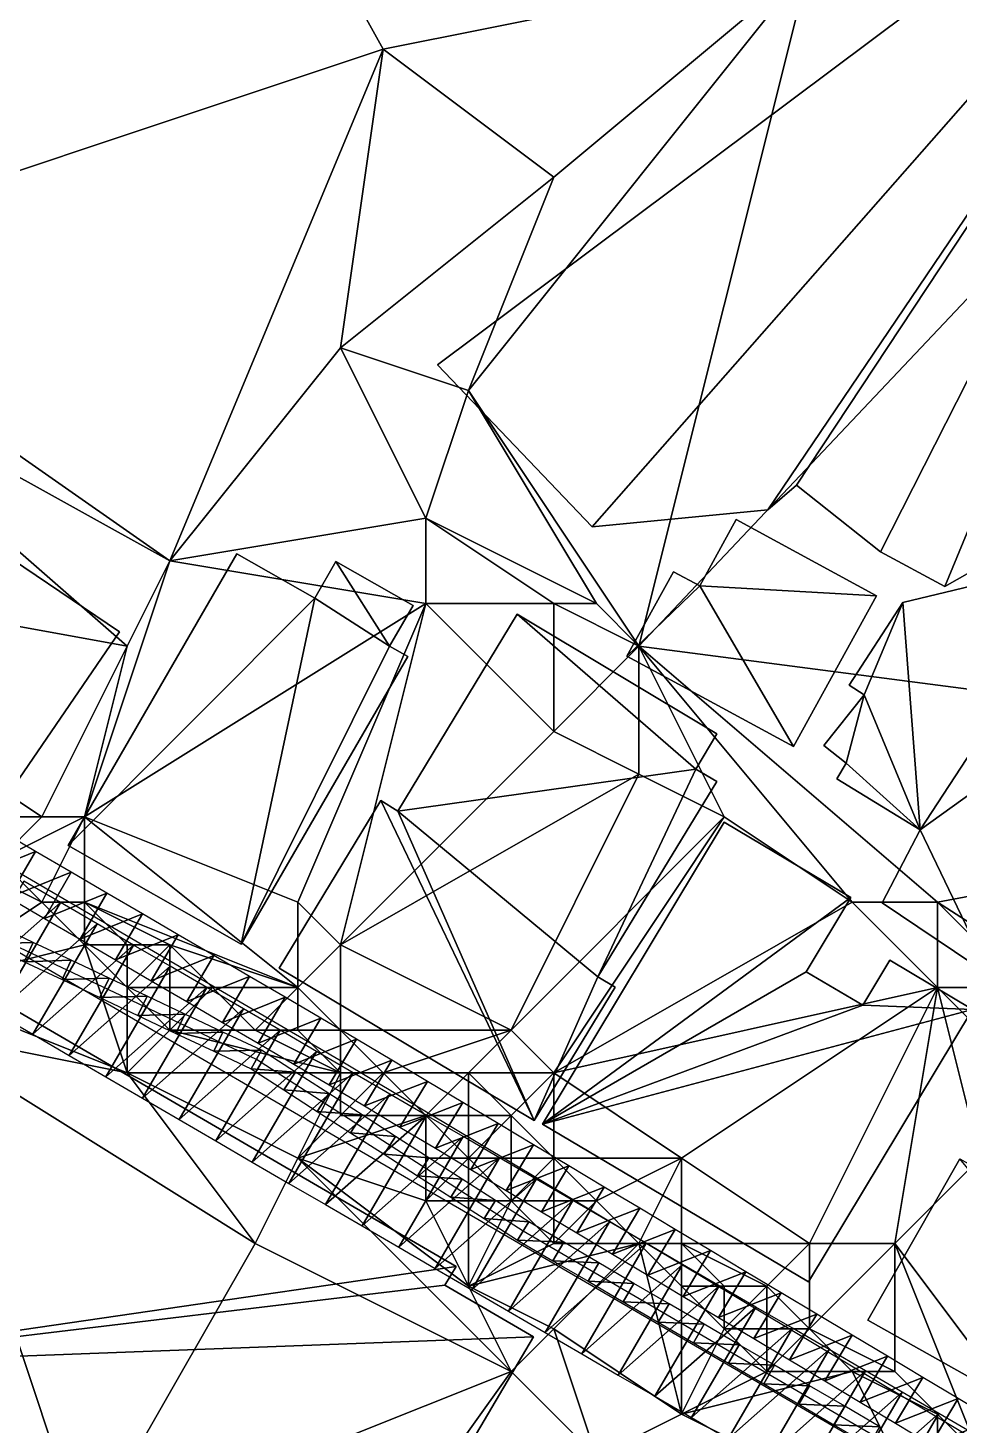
# Model space of a CAD drawing. Header units: metres. Extents: x -1103 to 901, y -902 to 905.
# Drawn here: x -886.7 to -843, y 45.5 to 111 of the extents above; entities that cross this region are included whole.
import ezdxf

# ---------------------------------------------------------------- set-up
doc = ezdxf.new("R2010")
doc.units = ezdxf.units.M
for name, color, linetype in [('OSM_BUILDING_FOOTPRINTS', 7, 'CONTINUOUS'), ('OSM_BUILDING_ROOFS', 1, 'CONTINUOUS'), ('OSM_BUILDING_WALLS', 8, 'CONTINUOUS'), ('OSM_PATH_AXES', 30, 'CONTINUOUS'), ('OSM_PATH_SURFACE', 30, 'CONTINUOUS'), ('OSM_ROAD_AXES', 2, 'CONTINUOUS'), ('OSM_ROAD_SURFACE', 9, 'CONTINUOUS'), ('OSM_TERRAIN', 3, 'CONTINUOUS')]:
    doc.layers.add(name, color=color, linetype=linetype)

msp = doc.modelspace()

# ---------------------------------------------------------------- linework, layer by layer
at = {"layer": 'OSM_BUILDING_FOOTPRINTS'}
for points in [[(-867.453, 95.2, 15.002), (-826.787, 125.635, 15.002), (-815.623, 113.559, 15.002), (-818.375, 111.314, 15.002), (-808.028, 96.517, 15.002), (-821.182, 85.712, 15.002), (-828.456, 91.241, 15.002), (-838.315, 87.835, 15.002), (-843.654, 84.805, 15.002), (-846.683, 86.43, 15.002), (-850.618, 89.56, 15.002), (-851.956, 88.399, 15.002), (-860.202, 87.602, 15.002), (-867.453, 95.2, 15.002)], [(-897.818, 96.04, 17.075), (-892.777, 92.645, 17.075), (-896.922, 86.584, 17.075), (-891.849, 83.167, 17.075), (-889.085, 87.215, 17.075), (-882.353, 82.67, 17.075), (-887.681, 74.873, 17.075), (-904.527, 86.241, 17.075), (-897.818, 96.04, 17.075)], [(-853.437, 87.945, 15.019), (-846.86, 84.373, 15.019), (-850.751, 77.296, 15.019), (-858.566, 81.531, 15.019), (-856.388, 85.49, 15.019), (-855.15, 84.827, 15.019), (-853.437, 87.945, 15.019)], [(-876.849, 86.341, 16.626), (-873.201, 84.262, 16.626), (-872.217, 85.977, 16.626), (-868.592, 83.909, 16.626), (-869.697, 82.006, 16.626), (-868.846, 81.52, 16.626), (-876.65, 68.028, 16.626), (-884.763, 72.661, 16.626), (-876.849, 86.341, 16.626)], [(-848.142, 80.171, 15), (-845.633, 84.053, 15), (-836.392, 86.265, 15), (-831.197, 83.179, 15), (-841.532, 66.569, 15), (-846.594, 69.975, 15), (-844.815, 73.392, 15), (-848.717, 75.792, 15), (-848.286, 76.521, 15), (-849.336, 77.34, 15), (-847.446, 79.729, 15), (-848.142, 80.171, 15)], [(-874.87, 66.911, 15.432), (-870.106, 74.763, 15.432), (-869.31, 74.276, 15.432), (-863.706, 83.511, 15.432), (-854.343, 77.893, 15.432), (-855.338, 76.245, 15.432), (-854.354, 75.659, 15.432), (-859.925, 66.502, 15.432), (-859.118, 66.015, 15.432), (-862.921, 59.756, 15.432), (-874.87, 66.911, 15.432)], [(-854, 73.746, 15.558), (-848.065, 70.218, 15.558), (-850.154, 66.734, 15.558), (-847.512, 65.164, 15.558), (-846.241, 67.276, 15.558), (-842.361, 64.976, 15.558), (-850.054, 52.192, 15.558), (-862.523, 59.59, 15.558), (-854, 73.746, 15.558)], [(-888.19, 65.484, 17.687), (-866.579, 52.921, 17.687), (-867.099, 52.037, 17.687), (-862.954, 49.626, 17.687), (-872.559, 33.314, 17.687), (-898.314, 48.287, 17.687), (-888.19, 65.484, 17.687)], [(-847.268, 50.4, 15.853), (-842.958, 57.965, 15.853), (-829.461, 50.378, 15.853), (-829.792, 49.792, 15.853), (-826.896, 48.167, 15.853), (-826.543, 48.808, 15.853), (-823.226, 46.95, 15.853), (-827.57, 39.33, 15.853), (-847.268, 50.4, 15.853)]]:
    msp.add_polyline3d(points, close=True, dxfattribs=at)
at = {"layer": 'OSM_BUILDING_ROOFS'}
for points in [[(-826.787, 125.635, 29.802), (-867.453, 95.2, 29.802), (-860.202, 87.602, 29.802)], [(-826.787, 125.635, 29.802), (-860.202, 87.602, 29.802), (-851.956, 88.399, 29.802)], [(-826.787, 125.635, 29.802), (-851.956, 88.399, 29.802), (-850.618, 89.56, 29.802)], [(-826.787, 125.635, 29.802), (-850.618, 89.56, 29.802), (-846.683, 86.43, 29.802)], [(-826.787, 125.635, 29.802), (-846.683, 86.43, 29.802), (-843.654, 84.805, 29.802)], [(-826.787, 125.635, 29.802), (-843.654, 84.805, 29.802), (-838.315, 87.835, 29.802)], [(-846.86, 84.373, 26.619), (-853.437, 87.945, 26.619), (-855.15, 84.827, 26.619)], [(-887.681, 74.873, 28.675), (-882.353, 82.67, 28.675), (-889.085, 87.215, 28.675)], [(-873.201, 84.262, 28.226), (-876.849, 86.341, 28.226), (-884.763, 72.661, 28.226)], [(-869.697, 82.006, 28.226), (-872.217, 85.977, 28.226), (-873.201, 84.262, 28.226)], [(-869.697, 82.006, 28.226), (-868.592, 83.909, 28.226), (-872.217, 85.977, 28.226)], [(-844.815, 73.392, 23.4), (-836.392, 86.265, 23.4), (-845.633, 84.053, 23.4)], [(-844.815, 73.392, 23.4), (-831.197, 83.179, 23.4), (-836.392, 86.265, 23.4)], [(-855.15, 84.827, 26.619), (-856.388, 85.49, 26.619), (-858.566, 81.531, 26.619)], [(-855.15, 84.827, 26.619), (-858.566, 81.531, 26.619), (-850.751, 77.296, 26.619)], [(-855.15, 84.827, 26.619), (-850.751, 77.296, 26.619), (-846.86, 84.373, 26.619)], [(-873.201, 84.262, 28.226), (-884.763, 72.661, 28.226), (-876.65, 68.028, 28.226)], [(-869.697, 82.006, 28.226), (-873.201, 84.262, 28.226), (-876.65, 68.028, 28.226)], [(-845.633, 84.053, 23.4), (-848.142, 80.171, 23.4), (-847.446, 79.729, 23.4)], [(-844.815, 73.392, 23.4), (-845.633, 84.053, 23.4), (-847.446, 79.729, 23.4)], [(-855.338, 76.245, 30.232), (-863.706, 83.511, 30.232), (-869.31, 74.276, 30.232)], [(-855.338, 76.245, 30.232), (-854.343, 77.893, 30.232), (-863.706, 83.511, 30.232)], [(-844.815, 73.392, 23.4), (-841.532, 66.569, 23.4), (-831.197, 83.179, 23.4)], [(-876.65, 68.028, 28.226), (-868.846, 81.52, 28.226), (-869.697, 82.006, 28.226)], [(-847.446, 79.729, 23.4), (-849.336, 77.34, 23.4), (-848.286, 76.521, 23.4)], [(-844.815, 73.392, 23.4), (-847.446, 79.729, 23.4), (-848.286, 76.521, 23.4)], [(-869.31, 74.276, 30.232), (-859.925, 66.502, 30.232), (-855.338, 76.245, 30.232)], [(-859.925, 66.502, 30.232), (-854.354, 75.659, 30.232), (-855.338, 76.245, 30.232)], [(-848.286, 76.521, 23.4), (-848.717, 75.792, 23.4), (-844.815, 73.392, 23.4)], [(-870.106, 74.763, 30.232), (-874.87, 66.911, 30.232), (-862.921, 59.756, 30.232)], [(-869.31, 74.276, 30.232), (-870.106, 74.763, 30.232), (-862.921, 59.756, 30.232)], [(-869.31, 74.276, 30.232), (-862.921, 59.756, 30.232), (-859.925, 66.502, 30.232)], [(-848.065, 70.218, 27.158), (-854, 73.746, 27.158), (-862.523, 59.59, 27.158)], [(-844.815, 73.392, 23.4), (-846.594, 69.975, 23.4), (-841.532, 66.569, 23.4)], [(-850.154, 66.734, 27.158), (-848.065, 70.218, 27.158), (-862.523, 59.59, 27.158)], [(-842.361, 64.976, 27.158), (-846.241, 67.276, 27.158), (-847.512, 65.164, 27.158)], [(-862.921, 59.756, 30.232), (-859.118, 66.015, 30.232), (-859.925, 66.502, 30.232)], [(-862.523, 59.59, 27.158), (-847.512, 65.164, 27.158), (-850.154, 66.734, 27.158)], [(-866.579, 52.921, 35.687), (-888.19, 65.484, 35.687), (-898.314, 48.287, 35.687)], [(-862.523, 59.59, 27.158), (-842.361, 64.976, 27.158), (-847.512, 65.164, 27.158)], [(-862.523, 59.59, 27.158), (-850.054, 52.192, 27.158), (-842.361, 64.976, 27.158)], [(-842.958, 57.965, 30.653), (-847.268, 50.4, 30.653), (-827.57, 39.33, 30.653)], [(-898.314, 48.287, 35.687), (-867.099, 52.037, 35.687), (-866.579, 52.921, 35.687)], [(-898.314, 48.287, 35.687), (-862.954, 49.626, 35.687), (-867.099, 52.037, 35.687)], [(-898.314, 48.287, 35.687), (-872.559, 33.314, 35.687), (-862.954, 49.626, 35.687)]]:
    msp.add_3dface(points, dxfattribs=at)
at = {"layer": 'OSM_BUILDING_WALLS'}
for points in [[(-826.787, 125.635, 15.002), (-867.453, 95.2, 15.002), (-867.453, 95.2, 29.802)], [(-826.787, 125.635, 15.002), (-867.453, 95.2, 29.802), (-826.787, 125.635, 29.802)], [(-867.453, 95.2, 15.002), (-860.202, 87.602, 15.002), (-860.202, 87.602, 29.802)], [(-867.453, 95.2, 15.002), (-860.202, 87.602, 29.802), (-867.453, 95.2, 29.802)], [(-851.956, 88.399, 15.002), (-850.618, 89.56, 15.002), (-850.618, 89.56, 29.802)], [(-851.956, 88.399, 15.002), (-850.618, 89.56, 29.802), (-851.956, 88.399, 29.802)], [(-850.618, 89.56, 15.002), (-846.683, 86.43, 15.002), (-846.683, 86.43, 29.802)], [(-850.618, 89.56, 15.002), (-846.683, 86.43, 29.802), (-850.618, 89.56, 29.802)], [(-860.202, 87.602, 15.002), (-851.956, 88.399, 15.002), (-851.956, 88.399, 29.802)], [(-860.202, 87.602, 15.002), (-851.956, 88.399, 29.802), (-860.202, 87.602, 29.802)], [(-853.437, 87.945, 15.019), (-855.15, 84.827, 15.019), (-855.15, 84.827, 26.619)], [(-853.437, 87.945, 15.019), (-855.15, 84.827, 26.619), (-853.437, 87.945, 26.619)], [(-846.86, 84.373, 15.019), (-853.437, 87.945, 15.019), (-853.437, 87.945, 26.619)], [(-846.86, 84.373, 15.019), (-853.437, 87.945, 26.619), (-846.86, 84.373, 26.619)], [(-843.654, 84.805, 15.002), (-838.315, 87.835, 15.002), (-838.315, 87.835, 29.802)], [(-843.654, 84.805, 15.002), (-838.315, 87.835, 29.802), (-843.654, 84.805, 29.802)], [(-882.353, 82.67, 17.075), (-889.085, 87.215, 17.075), (-889.085, 87.215, 28.675)], [(-882.353, 82.67, 17.075), (-889.085, 87.215, 28.675), (-882.353, 82.67, 28.675)], [(-876.849, 86.341, 16.626), (-884.763, 72.661, 16.626), (-884.763, 72.661, 28.226)], [(-876.849, 86.341, 16.626), (-884.763, 72.661, 28.226), (-876.849, 86.341, 28.226)], [(-873.201, 84.262, 16.626), (-876.849, 86.341, 16.626), (-876.849, 86.341, 28.226)], [(-873.201, 84.262, 16.626), (-876.849, 86.341, 28.226), (-873.201, 84.262, 28.226)], [(-872.217, 85.977, 16.626), (-873.201, 84.262, 16.626), (-873.201, 84.262, 28.226)], [(-872.217, 85.977, 16.626), (-873.201, 84.262, 28.226), (-872.217, 85.977, 28.226)], [(-868.592, 83.909, 16.626), (-872.217, 85.977, 16.626), (-872.217, 85.977, 28.226)], [(-868.592, 83.909, 16.626), (-872.217, 85.977, 28.226), (-868.592, 83.909, 28.226)], [(-846.683, 86.43, 15.002), (-843.654, 84.805, 15.002), (-843.654, 84.805, 29.802)], [(-846.683, 86.43, 15.002), (-843.654, 84.805, 29.802), (-846.683, 86.43, 29.802)], [(-836.392, 86.265, 15), (-845.633, 84.053, 15), (-845.633, 84.053, 23.4)], [(-836.392, 86.265, 15), (-845.633, 84.053, 23.4), (-836.392, 86.265, 23.4)], [(-856.388, 85.49, 15.019), (-858.566, 81.531, 15.019), (-858.566, 81.531, 26.619)], [(-856.388, 85.49, 15.019), (-858.566, 81.531, 26.619), (-856.388, 85.49, 26.619)], [(-855.15, 84.827, 15.019), (-856.388, 85.49, 15.019), (-856.388, 85.49, 26.619)], [(-855.15, 84.827, 15.019), (-856.388, 85.49, 26.619), (-855.15, 84.827, 26.619)], [(-869.697, 82.006, 16.626), (-868.592, 83.909, 16.626), (-868.592, 83.909, 28.226)], [(-869.697, 82.006, 16.626), (-868.592, 83.909, 28.226), (-869.697, 82.006, 28.226)], [(-850.751, 77.296, 15.019), (-846.86, 84.373, 15.019), (-846.86, 84.373, 26.619)], [(-850.751, 77.296, 15.019), (-846.86, 84.373, 26.619), (-850.751, 77.296, 26.619)], [(-845.633, 84.053, 15), (-848.142, 80.171, 15), (-848.142, 80.171, 23.4)], [(-845.633, 84.053, 15), (-848.142, 80.171, 23.4), (-845.633, 84.053, 23.4)], [(-863.706, 83.511, 15.432), (-869.31, 74.276, 15.432), (-869.31, 74.276, 30.232)], [(-863.706, 83.511, 15.432), (-869.31, 74.276, 30.232), (-863.706, 83.511, 30.232)], [(-854.343, 77.893, 15.432), (-863.706, 83.511, 15.432), (-863.706, 83.511, 30.232)], [(-854.343, 77.893, 15.432), (-863.706, 83.511, 30.232), (-854.343, 77.893, 30.232)], [(-887.681, 74.873, 17.075), (-882.353, 82.67, 17.075), (-882.353, 82.67, 28.675)], [(-887.681, 74.873, 17.075), (-882.353, 82.67, 28.675), (-887.681, 74.873, 28.675)], [(-868.846, 81.52, 16.626), (-869.697, 82.006, 16.626), (-869.697, 82.006, 28.226)], [(-868.846, 81.52, 16.626), (-869.697, 82.006, 28.226), (-868.846, 81.52, 28.226)], [(-876.65, 68.028, 16.626), (-868.846, 81.52, 16.626), (-868.846, 81.52, 28.226)], [(-876.65, 68.028, 16.626), (-868.846, 81.52, 28.226), (-876.65, 68.028, 28.226)], [(-858.566, 81.531, 15.019), (-850.751, 77.296, 15.019), (-850.751, 77.296, 26.619)], [(-858.566, 81.531, 15.019), (-850.751, 77.296, 26.619), (-858.566, 81.531, 26.619)], [(-848.142, 80.171, 15), (-847.446, 79.729, 15), (-847.446, 79.729, 23.4)], [(-848.142, 80.171, 15), (-847.446, 79.729, 23.4), (-848.142, 80.171, 23.4)], [(-847.446, 79.729, 15), (-849.336, 77.34, 15), (-849.336, 77.34, 23.4)], [(-847.446, 79.729, 15), (-849.336, 77.34, 23.4), (-847.446, 79.729, 23.4)], [(-855.338, 76.245, 15.432), (-854.343, 77.893, 15.432), (-854.343, 77.893, 30.232)], [(-855.338, 76.245, 15.432), (-854.343, 77.893, 30.232), (-855.338, 76.245, 30.232)], [(-849.336, 77.34, 15), (-848.286, 76.521, 15), (-848.286, 76.521, 23.4)], [(-849.336, 77.34, 15), (-848.286, 76.521, 23.4), (-849.336, 77.34, 23.4)], [(-854.354, 75.659, 15.432), (-855.338, 76.245, 15.432), (-855.338, 76.245, 30.232)], [(-854.354, 75.659, 15.432), (-855.338, 76.245, 30.232), (-854.354, 75.659, 30.232)], [(-848.286, 76.521, 15), (-848.717, 75.792, 15), (-848.717, 75.792, 23.4)], [(-848.286, 76.521, 15), (-848.717, 75.792, 23.4), (-848.286, 76.521, 23.4)], [(-859.925, 66.502, 15.432), (-854.354, 75.659, 15.432), (-854.354, 75.659, 30.232)], [(-859.925, 66.502, 15.432), (-854.354, 75.659, 30.232), (-859.925, 66.502, 30.232)], [(-848.717, 75.792, 15), (-844.815, 73.392, 15), (-844.815, 73.392, 23.4)], [(-848.717, 75.792, 15), (-844.815, 73.392, 23.4), (-848.717, 75.792, 23.4)], [(-870.106, 74.763, 15.432), (-874.87, 66.911, 15.432), (-874.87, 66.911, 30.232)], [(-870.106, 74.763, 15.432), (-874.87, 66.911, 30.232), (-870.106, 74.763, 30.232)], [(-869.31, 74.276, 15.432), (-870.106, 74.763, 15.432), (-870.106, 74.763, 30.232)], [(-869.31, 74.276, 15.432), (-870.106, 74.763, 30.232), (-869.31, 74.276, 30.232)], [(-854, 73.746, 15.558), (-862.523, 59.59, 15.558), (-862.523, 59.59, 27.158)], [(-854, 73.746, 15.558), (-862.523, 59.59, 27.158), (-854, 73.746, 27.158)], [(-848.065, 70.218, 15.558), (-854, 73.746, 15.558), (-854, 73.746, 27.158)], [(-848.065, 70.218, 15.558), (-854, 73.746, 27.158), (-848.065, 70.218, 27.158)], [(-844.815, 73.392, 15), (-846.594, 69.975, 15), (-846.594, 69.975, 23.4)], [(-844.815, 73.392, 15), (-846.594, 69.975, 23.4), (-844.815, 73.392, 23.4)], [(-884.763, 72.661, 16.626), (-876.65, 68.028, 16.626), (-876.65, 68.028, 28.226)], [(-884.763, 72.661, 16.626), (-876.65, 68.028, 28.226), (-884.763, 72.661, 28.226)], [(-850.154, 66.734, 15.558), (-848.065, 70.218, 15.558), (-848.065, 70.218, 27.158)], [(-850.154, 66.734, 15.558), (-848.065, 70.218, 27.158), (-850.154, 66.734, 27.158)], [(-846.594, 69.975, 15), (-841.532, 66.569, 15), (-841.532, 66.569, 23.4)], [(-846.594, 69.975, 15), (-841.532, 66.569, 23.4), (-846.594, 69.975, 23.4)], [(-874.87, 66.911, 15.432), (-862.921, 59.756, 15.432), (-862.921, 59.756, 30.232)], [(-874.87, 66.911, 15.432), (-862.921, 59.756, 30.232), (-874.87, 66.911, 30.232)], [(-846.241, 67.276, 15.558), (-847.512, 65.164, 15.558), (-847.512, 65.164, 27.158)], [(-846.241, 67.276, 15.558), (-847.512, 65.164, 27.158), (-846.241, 67.276, 27.158)], [(-842.361, 64.976, 15.558), (-846.241, 67.276, 15.558), (-846.241, 67.276, 27.158)], [(-842.361, 64.976, 15.558), (-846.241, 67.276, 27.158), (-842.361, 64.976, 27.158)], [(-859.118, 66.015, 15.432), (-859.925, 66.502, 15.432), (-859.925, 66.502, 30.232)], [(-859.118, 66.015, 15.432), (-859.925, 66.502, 30.232), (-859.118, 66.015, 30.232)], [(-847.512, 65.164, 15.558), (-850.154, 66.734, 15.558), (-850.154, 66.734, 27.158)], [(-847.512, 65.164, 15.558), (-850.154, 66.734, 27.158), (-847.512, 65.164, 27.158)], [(-862.921, 59.756, 15.432), (-859.118, 66.015, 15.432), (-859.118, 66.015, 30.232)], [(-862.921, 59.756, 15.432), (-859.118, 66.015, 30.232), (-862.921, 59.756, 30.232)], [(-866.579, 52.921, 17.687), (-888.19, 65.484, 17.687), (-888.19, 65.484, 35.687)], [(-866.579, 52.921, 17.687), (-888.19, 65.484, 35.687), (-866.579, 52.921, 35.687)], [(-850.054, 52.192, 15.558), (-842.361, 64.976, 15.558), (-842.361, 64.976, 27.158)], [(-850.054, 52.192, 15.558), (-842.361, 64.976, 27.158), (-850.054, 52.192, 27.158)], [(-862.523, 59.59, 15.558), (-850.054, 52.192, 15.558), (-850.054, 52.192, 27.158)], [(-862.523, 59.59, 15.558), (-850.054, 52.192, 27.158), (-862.523, 59.59, 27.158)], [(-842.958, 57.965, 15.853), (-847.268, 50.4, 15.853), (-847.268, 50.4, 30.653)], [(-842.958, 57.965, 15.853), (-847.268, 50.4, 30.653), (-842.958, 57.965, 30.653)], [(-867.099, 52.037, 17.687), (-866.579, 52.921, 17.687), (-866.579, 52.921, 35.687)], [(-867.099, 52.037, 17.687), (-866.579, 52.921, 35.687), (-867.099, 52.037, 35.687)], [(-862.954, 49.626, 17.687), (-867.099, 52.037, 17.687), (-867.099, 52.037, 35.687)], [(-862.954, 49.626, 17.687), (-867.099, 52.037, 35.687), (-862.954, 49.626, 35.687)], [(-847.268, 50.4, 15.853), (-827.57, 39.33, 15.853), (-827.57, 39.33, 30.653)], [(-847.268, 50.4, 15.853), (-827.57, 39.33, 30.653), (-847.268, 50.4, 30.653)], [(-872.559, 33.314, 17.687), (-862.954, 49.626, 17.687), (-862.954, 49.626, 35.687)], [(-872.559, 33.314, 17.687), (-862.954, 49.626, 35.687), (-872.559, 33.314, 35.687)], [(-898.314, 48.287, 17.687), (-872.559, 33.314, 17.687), (-872.559, 33.314, 35.687)], [(-898.314, 48.287, 17.687), (-872.559, 33.314, 35.687), (-898.314, 48.287, 35.687)]]:
    msp.add_3dface(points, dxfattribs=at)
at = {"layer": 'OSM_PATH_AXES'}
for points in [[(-966.805, 120.324, 18.023), (-949.041, 108.624, 18.629), (-915.128, 88.331, 19.102), (-908.098, 83.454, 19.241), (-898.613, 78.135, 19.687), (-871.885, 62.509, 19.656), (-840.349, 43.665, 18.442), (-808.967, 23.594, 16.412), (-790.186, 11.396, 16.733), (-789.125, 10.202, 16.702), (-784.129, 6.431, 17.328), (-774.921, -1.598, 17.995), (-758.362, -14.625, 18.592), (-741.748, -31.512, 20.176), (-735.857, -37.053, 19.852), (-700.871, -69.51, 20.233)], [(-728.539, -50.766, 21.259), (-740.676, -40.835, 20.932), (-757.997, -26.259, 19.966), (-782.095, -4.164, 17.696), (-794.287, 10.268, 16.676), (-809.84, 21.703, 16.404), (-816.87, 26.801, 17.225), (-830.411, 35.039, 17.679), (-843.665, 43.046, 18.705), (-863.429, 54.58, 19.599), (-875.942, 62.62, 19.948), (-888.4, 68.503, 20.089), (-919.505, 82.547, 19.404), (-935.898, 91.317, 19.055), (-958.05, 105.317, 18.452), (-980.876, 119.738, 18.084)]]:
    msp.add_polyline3d(points, dxfattribs=at)
at = {"layer": 'OSM_PATH_SURFACE'}
for points in [[(-889.221, 71.196, 20.103), (-886.289, 72.378, 19.436), (-887.959, 73.355, 19.487)], [(-889.221, 71.196, 20.103), (-887.551, 70.22, 20.134), (-886.289, 72.378, 19.436)], [(-887.551, 70.22, 20.134), (-884.618, 71.401, 19.475), (-886.289, 72.378, 19.436)], [(-887.551, 70.22, 20.134), (-885.88, 69.243, 20.154), (-884.618, 71.401, 19.475)], [(-885.88, 69.243, 20.154), (-882.948, 70.425, 19.279), (-884.618, 71.401, 19.475)], [(-885.88, 69.243, 20.154), (-884.21, 68.267, 20.14), (-882.948, 70.425, 19.279)], [(-884.21, 68.267, 20.14), (-881.277, 69.448, 19.248), (-882.948, 70.425, 19.279)], [(-884.21, 68.267, 20.14), (-882.539, 67.29, 20.118), (-881.277, 69.448, 19.248)], [(-882.539, 67.29, 20.118), (-879.607, 68.472, 19.217), (-881.277, 69.448, 19.248)], [(-886.406, 68.115, 20.169), (-888.19, 68.957, 20.16), (-888.609, 68.049, 20.176)], [(-882.539, 67.29, 20.118), (-880.869, 66.313, 19.964), (-879.607, 68.472, 19.217)], [(-880.869, 66.313, 19.964), (-877.936, 67.495, 19.181), (-879.607, 68.472, 19.217)], [(-886.406, 68.115, 20.169), (-888.609, 68.049, 20.176), (-886.833, 67.21, 20.18)], [(-884.627, 67.274, 20.167), (-886.406, 68.115, 20.169), (-886.833, 67.21, 20.18)], [(-880.869, 66.313, 19.964), (-879.198, 65.337, 19.721), (-877.936, 67.495, 19.181)], [(-879.198, 65.337, 19.721), (-876.266, 66.518, 19.125), (-877.936, 67.495, 19.181)], [(-884.627, 67.274, 20.167), (-886.833, 67.21, 20.18), (-885.054, 66.37, 20.17)], [(-882.847, 66.434, 20.098), (-884.627, 67.274, 20.167), (-885.054, 66.37, 20.17)], [(-882.847, 66.434, 20.098), (-885.054, 66.37, 20.17), (-883.274, 65.53, 20.161)], [(-881.067, 65.593, 20.044), (-882.847, 66.434, 20.098), (-883.274, 65.53, 20.161)], [(-879.198, 65.337, 19.721), (-877.528, 64.36, 19.906), (-876.266, 66.518, 19.125)], [(-877.528, 64.36, 19.906), (-874.595, 65.542, 19.271), (-876.266, 66.518, 19.125)], [(-881.067, 65.593, 20.044), (-883.274, 65.53, 20.161), (-881.494, 64.689, 20.032)], [(-879.288, 64.753, 19.7), (-881.067, 65.593, 20.044), (-881.494, 64.689, 20.032)], [(-877.528, 64.36, 19.906), (-875.857, 63.383, 20.044), (-874.595, 65.542, 19.271)], [(-875.857, 63.383, 20.044), (-872.925, 64.565, 19.066), (-874.595, 65.542, 19.271)], [(-879.288, 64.753, 19.7), (-881.494, 64.689, 20.032), (-879.715, 63.849, 19.956)], [(-877.508, 63.912, 20.038), (-879.288, 64.753, 19.7), (-879.715, 63.849, 19.956)], [(-875.857, 63.383, 20.044), (-874.187, 62.407, 20.028), (-872.925, 64.565, 19.066)], [(-874.187, 62.407, 20.028), (-871.249, 63.585, 19.03), (-872.925, 64.565, 19.066)], [(-877.508, 63.912, 20.038), (-879.715, 63.849, 19.956), (-877.935, 63.008, 20.015)], [(-875.7, 63.058, 20.012), (-877.508, 63.912, 20.038), (-877.935, 63.008, 20.015)], [(-874.187, 62.407, 20.028), (-872.521, 61.433, 20.047), (-871.249, 63.585, 19.03)], [(-872.521, 61.433, 20.047), (-869.584, 62.591, 18.929), (-871.249, 63.585, 19.03)], [(-875.7, 63.058, 20.012), (-877.935, 63.008, 20.015), (-876.184, 62.182, 20.072)], [(-874.108, 62.036, 20.062), (-875.7, 63.058, 20.012), (-876.184, 62.182, 20.072)], [(-872.521, 61.433, 20.047), (-870.867, 60.445, 19.619), (-869.584, 62.591, 18.929)], [(-870.867, 60.445, 19.619), (-867.924, 61.599, 19.052), (-869.584, 62.591, 18.929)], [(-874.108, 62.036, 20.062), (-876.184, 62.182, 20.072), (-874.648, 61.194, 20.071)], [(-872.543, 61.031, 20.046), (-874.108, 62.036, 20.062), (-874.648, 61.194, 20.071)], [(-870.867, 60.445, 19.619), (-869.207, 59.453, 19.984), (-867.924, 61.599, 19.052)], [(-869.207, 59.453, 19.984), (-866.265, 60.607, 18.93), (-867.924, 61.599, 19.052)], [(-872.543, 61.031, 20.046), (-874.648, 61.194, 20.071), (-873.084, 60.189, 20.052)], [(-870.979, 60.026, 19.793), (-872.543, 61.031, 20.046), (-873.084, 60.189, 20.052)], [(-869.207, 59.453, 19.984), (-867.547, 58.461, 19.803), (-866.265, 60.607, 18.93)], [(-867.547, 58.461, 19.803), (-864.605, 59.615, 18.878), (-866.265, 60.607, 18.93)], [(-870.979, 60.026, 19.793), (-873.084, 60.189, 20.052), (-871.52, 59.184, 19.946)], [(-869.415, 59.021, 19.987), (-870.979, 60.026, 19.793), (-871.52, 59.184, 19.946)], [(-869.415, 59.021, 19.987), (-871.52, 59.184, 19.946), (-869.956, 58.179, 19.996)], [(-867.851, 58.016, 19.708), (-869.415, 59.021, 19.987), (-869.956, 58.179, 19.996)], [(-867.547, 58.461, 19.803), (-865.887, 57.469, 19.847), (-864.605, 59.615, 18.878)], [(-865.887, 57.469, 19.847), (-862.945, 58.623, 18.655), (-864.605, 59.615, 18.878)], [(-865.887, 57.469, 19.847), (-864.227, 56.477, 19.711), (-862.945, 58.623, 18.655)], [(-864.227, 56.477, 19.711), (-861.285, 57.632, 18.6), (-862.945, 58.623, 18.655)], [(-867.851, 58.016, 19.708), (-869.956, 58.179, 19.996), (-868.392, 57.174, 19.971)], [(-866.287, 57.011, 19.819), (-867.851, 58.016, 19.708), (-868.392, 57.174, 19.971)], [(-866.287, 57.011, 19.819), (-868.392, 57.174, 19.971), (-866.828, 56.169, 19.792)], [(-864.723, 56.006, 19.768), (-866.287, 57.011, 19.819), (-866.828, 56.169, 19.792)], [(-864.227, 56.477, 19.711), (-862.567, 55.486, 19.715), (-861.285, 57.632, 18.6)], [(-862.567, 55.486, 19.715), (-859.625, 56.64, 18.463), (-861.285, 57.632, 18.6)], [(-862.567, 55.486, 19.715), (-860.908, 54.494, 19.262), (-859.625, 56.64, 18.463)], [(-860.908, 54.494, 19.262), (-857.966, 55.648, 18.77), (-859.625, 56.64, 18.463)], [(-864.723, 56.006, 19.768), (-866.828, 56.169, 19.792), (-865.263, 55.165, 19.74)], [(-863.168, 55.007, 19.681), (-864.723, 56.006, 19.768), (-865.263, 55.165, 19.74)], [(-863.168, 55.007, 19.681), (-865.263, 55.165, 19.74), (-863.69, 54.154, 19.677)], [(-860.908, 54.494, 19.262), (-859.248, 53.502, 19.53), (-857.966, 55.648, 18.77)], [(-859.248, 53.502, 19.53), (-856.306, 54.656, 18.577), (-857.966, 55.648, 18.77)], [(-861.53, 54.051, 19.458), (-863.168, 55.007, 19.681), (-863.69, 54.154, 19.677)], [(-859.248, 53.502, 19.53), (-857.588, 52.51, 19.441), (-856.306, 54.656, 18.577)], [(-857.588, 52.51, 19.441), (-854.646, 53.664, 18.481), (-856.306, 54.656, 18.577)], [(-861.53, 54.051, 19.458), (-863.69, 54.154, 19.677), (-862.034, 53.187, 19.604)], [(-859.883, 53.09, 19.549), (-861.53, 54.051, 19.458), (-862.034, 53.187, 19.604)], [(-859.883, 53.09, 19.549), (-862.034, 53.187, 19.604), (-860.387, 52.226, 19.553)], [(-858.236, 52.128, 19.46), (-859.883, 53.09, 19.549), (-860.387, 52.226, 19.553)], [(-857.588, 52.51, 19.441), (-855.928, 51.518, 19.37), (-854.646, 53.664, 18.481)], [(-855.928, 51.518, 19.37), (-852.986, 52.673, 18.503), (-854.646, 53.664, 18.481)], [(-855.928, 51.518, 19.37), (-854.268, 50.527, 19.208), (-852.986, 52.673, 18.503)], [(-854.268, 50.527, 19.208), (-851.326, 51.681, 18.469), (-852.986, 52.673, 18.503)], [(-858.236, 52.128, 19.46), (-860.387, 52.226, 19.553), (-858.74, 51.265, 19.464)], [(-856.589, 51.167, 19.379), (-858.236, 52.128, 19.46), (-858.74, 51.265, 19.464)], [(-856.589, 51.167, 19.379), (-858.74, 51.265, 19.464), (-857.093, 50.304, 19.373)], [(-854.942, 50.206, 19.317), (-856.589, 51.167, 19.379), (-857.093, 50.304, 19.373)], [(-854.268, 50.527, 19.208), (-852.609, 49.535, 19.196), (-851.326, 51.681, 18.469)], [(-852.609, 49.535, 19.196), (-849.666, 50.689, 18.423), (-851.326, 51.681, 18.469)], [(-852.609, 49.535, 19.196), (-850.949, 48.543, 18.899), (-849.666, 50.689, 18.423)], [(-850.949, 48.543, 18.899), (-848.007, 49.697, 18.452), (-849.666, 50.689, 18.423)], [(-854.942, 50.206, 19.317), (-857.093, 50.304, 19.373), (-855.446, 49.342, 19.306)], [(-853.295, 49.245, 19.204), (-854.942, 50.206, 19.317), (-855.446, 49.342, 19.306)], [(-853.295, 49.245, 19.204), (-855.446, 49.342, 19.306), (-853.799, 48.381, 19.197)], [(-851.648, 48.284, 18.974), (-853.295, 49.245, 19.204), (-853.799, 48.381, 19.197)], [(-850.949, 48.543, 18.899), (-849.289, 47.551, 19.035), (-848.007, 49.697, 18.452)], [(-849.289, 47.551, 19.035), (-846.347, 48.706, 18.443), (-848.007, 49.697, 18.452)], [(-849.289, 47.551, 19.035), (-847.629, 46.559, 18.966), (-846.347, 48.706, 18.443)], [(-847.629, 46.559, 18.966), (-844.687, 47.714, 18.505), (-846.347, 48.706, 18.443)], [(-851.648, 48.284, 18.974), (-853.799, 48.381, 19.197), (-852.152, 47.42, 19.091)], [(-850.001, 47.323, 19.055), (-851.648, 48.284, 18.974), (-852.152, 47.42, 19.091)], [(-850.001, 47.323, 19.055), (-852.152, 47.42, 19.091), (-850.505, 46.459, 19.06)], [(-848.354, 46.361, 18.987), (-850.001, 47.323, 19.055), (-850.505, 46.459, 19.06)], [(-847.629, 46.559, 18.966), (-845.969, 45.568, 18.895), (-844.687, 47.714, 18.505)], [(-845.969, 45.568, 18.895), (-843.027, 46.722, 18.575), (-844.687, 47.714, 18.505)], [(-845.969, 45.568, 18.895), (-844.309, 44.576, 18.823), (-843.027, 46.722, 18.575)], [(-844.309, 44.576, 18.823), (-841.367, 45.73, 18.425), (-843.027, 46.722, 18.575)], [(-848.354, 46.361, 18.987), (-850.505, 46.459, 19.06), (-848.858, 45.498, 18.992)], [(-846.707, 45.4, 18.92), (-848.354, 46.361, 18.987), (-848.858, 45.498, 18.992)], [(-846.707, 45.4, 18.92), (-848.858, 45.498, 18.992), (-847.211, 44.537, 18.925)], [(-844.309, 44.576, 18.823), (-842.65, 43.584, 18.767), (-841.367, 45.73, 18.425)]]:
    msp.add_3dface(points, dxfattribs=at)
at = {"layer": 'OSM_ROAD_AXES'}
msp.add_polyline3d([(-1100, 195.877, 17.277), (-1097.528, 194.262, 17.366), (-1065.394, 173.671, 18.048), (-1011.009, 140.042, 18.046), (-957, 107.319, 18.41), (-917.527, 85.368, 19.253), (-809.409, 22.466, 16.407), (-793.16, 9.781, 16.642), (-792.364, 8.675, 16.575), (-790.606, 7.238, 16.561), (-738.543, -38.988, 20.274), (-702.076, -71.037, 20.371), (-697.588, -76.035, 19.44)], dxfattribs=at)
at = {"layer": 'OSM_ROAD_SURFACE'}
for points in [[(-889.861, 65.801, 20.168), (-885.127, 69.989, 19.807), (-886.843, 70.987, 19.828)], [(-889.861, 65.801, 20.168), (-888.144, 64.803, 20.159), (-885.127, 69.989, 19.807)], [(-888.144, 64.803, 20.159), (-883.411, 68.99, 19.772), (-885.127, 69.989, 19.807)], [(-888.144, 64.803, 20.159), (-886.428, 63.804, 20.15), (-883.411, 68.99, 19.772)], [(-886.428, 63.804, 20.15), (-881.695, 67.992, 20.007), (-883.411, 68.99, 19.772)], [(-886.428, 63.804, 20.15), (-884.712, 62.806, 20.188), (-881.695, 67.992, 20.007)], [(-884.712, 62.806, 20.188), (-879.979, 66.993, 19.686), (-881.695, 67.992, 20.007)], [(-884.712, 62.806, 20.188), (-882.996, 61.807, 20.199), (-879.979, 66.993, 19.686)], [(-882.996, 61.807, 20.199), (-878.263, 65.995, 19.333), (-879.979, 66.993, 19.686)], [(-882.996, 61.807, 20.199), (-881.28, 60.809, 20.188), (-878.263, 65.995, 19.333)], [(-881.28, 60.809, 20.188), (-876.546, 64.996, 19.623), (-878.263, 65.995, 19.333)], [(-881.28, 60.809, 20.188), (-879.564, 59.81, 20.179), (-876.546, 64.996, 19.623)], [(-879.564, 59.81, 20.179), (-874.83, 63.998, 19.503), (-876.546, 64.996, 19.623)], [(-879.564, 59.81, 20.179), (-877.847, 58.812, 20.171), (-874.83, 63.998, 19.503)], [(-877.847, 58.812, 20.171), (-873.114, 63, 19.607), (-874.83, 63.998, 19.503)], [(-877.847, 58.812, 20.171), (-876.131, 57.813, 20.162), (-873.114, 63, 19.607)], [(-876.131, 57.813, 20.162), (-871.398, 62.001, 19.696), (-873.114, 63, 19.607)], [(-876.131, 57.813, 20.162), (-874.415, 56.815, 20.153), (-871.398, 62.001, 19.696)], [(-874.415, 56.815, 20.153), (-869.682, 61.003, 19.412), (-871.398, 62.001, 19.696)], [(-874.415, 56.815, 20.153), (-872.699, 55.817, 20.138), (-869.682, 61.003, 19.412)], [(-872.699, 55.817, 20.138), (-867.966, 60.004, 19.915), (-869.682, 61.003, 19.412)], [(-872.699, 55.817, 20.138), (-870.983, 54.818, 20.123), (-867.966, 60.004, 19.915)], [(-870.983, 54.818, 20.123), (-866.249, 59.006, 19.478), (-867.966, 60.004, 19.915)], [(-870.983, 54.818, 20.123), (-869.267, 53.82, 20.017), (-866.249, 59.006, 19.478)], [(-869.267, 53.82, 20.017), (-864.533, 58.007, 19.007), (-866.249, 59.006, 19.478)], [(-869.267, 53.82, 20.017), (-867.551, 52.821, 19.886), (-864.533, 58.007, 19.007)], [(-867.551, 52.821, 19.886), (-862.817, 57.009, 19.213), (-864.533, 58.007, 19.007)], [(-867.551, 52.821, 19.886), (-865.834, 51.823, 19.759), (-862.817, 57.009, 19.213)], [(-865.834, 51.823, 19.759), (-861.101, 56.01, 19.203), (-862.817, 57.009, 19.213)], [(-865.834, 51.823, 19.759), (-864.118, 50.824, 19.703), (-861.101, 56.01, 19.203)], [(-864.118, 50.824, 19.703), (-859.385, 55.012, 19.004), (-861.101, 56.01, 19.203)], [(-864.118, 50.824, 19.703), (-862.402, 49.826, 19.648), (-859.385, 55.012, 19.004)], [(-862.402, 49.826, 19.648), (-857.669, 54.014, 19.304), (-859.385, 55.012, 19.004)], [(-862.402, 49.826, 19.648), (-860.686, 48.827, 19.485), (-857.669, 54.014, 19.304)], [(-860.686, 48.827, 19.485), (-855.953, 53.015, 18.919), (-857.669, 54.014, 19.304)], [(-860.686, 48.827, 19.485), (-858.97, 47.829, 19.381), (-855.953, 53.015, 18.919)], [(-858.97, 47.829, 19.381), (-854.236, 52.017, 18.608), (-855.953, 53.015, 18.919)], [(-858.97, 47.829, 19.381), (-857.254, 46.831, 19.277), (-854.236, 52.017, 18.608)], [(-857.254, 46.831, 19.277), (-852.52, 51.018, 18.857), (-854.236, 52.017, 18.608)], [(-857.254, 46.831, 19.277), (-855.538, 45.832, 19.188), (-852.52, 51.018, 18.857)], [(-855.538, 45.832, 19.188), (-850.804, 50.02, 18.756), (-852.52, 51.018, 18.857)], [(-855.538, 45.832, 19.188), (-853.821, 44.834, 19.124), (-850.804, 50.02, 18.756)], [(-853.821, 44.834, 19.124), (-849.088, 49.021, 18.722), (-850.804, 50.02, 18.756)], [(-853.821, 44.834, 19.124), (-852.105, 43.835, 19.065), (-849.088, 49.021, 18.722)], [(-852.105, 43.835, 19.065), (-847.372, 48.023, 18.79), (-849.088, 49.021, 18.722)], [(-852.105, 43.835, 19.065), (-850.389, 42.837, 19.006), (-847.372, 48.023, 18.79)], [(-850.389, 42.837, 19.006), (-845.656, 47.025, 18.781), (-847.372, 48.023, 18.79)], [(-850.389, 42.837, 19.006), (-848.673, 41.838, 18.946), (-845.656, 47.025, 18.781)], [(-848.673, 41.838, 18.946), (-843.94, 46.026, 18.582), (-845.656, 47.025, 18.781)], [(-848.673, 41.838, 18.946), (-846.957, 40.84, 18.887), (-843.94, 46.026, 18.582)], [(-846.957, 40.84, 18.887), (-842.223, 45.028, 18.63), (-843.94, 46.026, 18.582)]]:
    msp.add_3dface(points, dxfattribs=at)
at = {"layer": 'OSM_TERRAIN'}
for points in [[(-888, 120, 17.905), (-900, 100, 18.732), (-880, 128, 17.423)], [(-900, 100, 18.732), (-870, 110, 17.848), (-880, 128, 17.423)], [(-870, 110, 17.848), (-850, 114, 17.006), (-880, 128, 17.423)], [(-858, 82, 17.115), (-812, 76, 17.032), (-824, 118, 17.017)], [(-858, 82, 17.115), (-824, 118, 17.017), (-850, 114, 17.006)], [(-862, 104, 17.492), (-850, 114, 17.006), (-870, 110, 17.848)], [(-866, 94, 17.017), (-858, 82, 17.115), (-850, 114, 17.006)], [(-862, 104, 17.492), (-866, 94, 17.017), (-850, 114, 17.006)], [(-900, 100, 18.732), (-880, 86, 18.669), (-870, 110, 17.848)], [(-880, 86, 18.669), (-872, 96, 18.018), (-870, 110, 17.848)], [(-872, 96, 18.018), (-862, 104, 17.492), (-870, 110, 17.848)], [(-872, 96, 18.018), (-866, 94, 17.017), (-862, 104, 17.492)], [(-898, 96, 19.125), (-880, 86, 18.669), (-900, 100, 18.732)], [(-904, 86, 19.138), (-882, 82, 19.088), (-898, 96, 19.125)], [(-882, 82, 19.088), (-880, 86, 18.669), (-898, 96, 19.125)], [(-880, 86, 18.669), (-868, 88, 17.957), (-872, 96, 18.018)], [(-868, 88, 17.957), (-866, 94, 17.017), (-872, 96, 18.018)], [(-868, 88, 17.957), (-860, 84, 17.528), (-866, 94, 17.017)], [(-860, 84, 17.528), (-858, 82, 17.115), (-866, 94, 17.017)], [(-868, 84, 18.605), (-868, 88, 17.957), (-880, 86, 18.669)], [(-868, 84, 18.605), (-862, 84, 18.136), (-868, 88, 17.957)], [(-868, 88, 17.957), (-862, 84, 18.136), (-860, 84, 17.528)], [(-892, 74, 19.56), (-886, 74, 19.279), (-904, 86, 19.138)], [(-886, 74, 19.279), (-882, 82, 19.088), (-904, 86, 19.138)], [(-884, 74, 18.848), (-880, 86, 18.669), (-882, 82, 19.088)], [(-884, 74, 18.848), (-868, 84, 18.605), (-880, 86, 18.669)], [(-874, 70, 18.644), (-868, 84, 18.605), (-884, 74, 18.848)], [(-874, 70, 18.644), (-872, 68, 18.358), (-868, 84, 18.605)], [(-872, 68, 18.358), (-862, 78, 18.358), (-868, 84, 18.605)], [(-868, 84, 18.605), (-862, 78, 18.358), (-862, 84, 18.136)], [(-862, 78, 18.358), (-858, 82, 17.115), (-862, 84, 18.136)], [(-862, 84, 18.136), (-858, 82, 17.115), (-860, 84, 17.528)], [(-884, 74, 18.848), (-882, 82, 19.088), (-886, 74, 19.279)], [(-862, 78, 18.358), (-858, 76, 18.358), (-858, 82, 17.115)], [(-844, 70, 17.089), (-858, 82, 17.115), (-848, 70, 17.662)], [(-854, 74, 17.71), (-848, 70, 17.662), (-858, 82, 17.115)], [(-854, 74, 17.71), (-858, 82, 17.115), (-858, 76, 18.358)], [(-812, 76, 17.032), (-858, 82, 17.115), (-844, 70, 17.089)], [(-872, 68, 18.358), (-858, 76, 18.358), (-862, 78, 18.358)], [(-864, 64, 18.281), (-858, 76, 18.358), (-872, 68, 18.358)], [(-864, 64, 18.281), (-854, 74, 17.71), (-858, 76, 18.358)], [(-816, 52, 17.136), (-812, 76, 17.032), (-844, 70, 17.089)], [(-888, 72, 19.486), (-886, 74, 19.279), (-892, 74, 19.56)], [(-886, 70, 20.066), (-884, 74, 18.848), (-888, 72, 19.486)], [(-888, 72, 19.486), (-884, 74, 18.848), (-886, 74, 19.279)], [(-886, 70, 20.066), (-884, 70, 19.349), (-884, 74, 18.848)], [(-884, 70, 19.349), (-874, 66, 18.931), (-884, 74, 18.848)], [(-874, 66, 18.931), (-874, 70, 18.644), (-884, 74, 18.848)], [(-862, 62, 17.822), (-854, 74, 17.71), (-864, 64, 18.281)], [(-862, 62, 17.822), (-848, 70, 17.662), (-854, 74, 17.71)], [(-892, 66, 20.13), (-886, 70, 20.066), (-890, 72, 20.001)], [(-890, 72, 20.001), (-886, 70, 20.066), (-888, 72, 19.486)], [(-892, 66, 20.13), (-884, 68, 20.083), (-886, 70, 20.066)], [(-884, 68, 20.083), (-884, 70, 19.349), (-886, 70, 20.066)], [(-884, 68, 20.083), (-882, 68, 20.093), (-884, 70, 19.349)], [(-882, 68, 20.093), (-880, 68, 19.21), (-884, 70, 19.349)], [(-880, 68, 19.21), (-874, 66, 18.931), (-884, 70, 19.349)], [(-874, 66, 18.931), (-872, 68, 18.358), (-874, 70, 18.644)], [(-862, 62, 17.822), (-844, 66, 17.683), (-848, 70, 17.662)], [(-848, 70, 17.662), (-844, 66, 17.683), (-844, 70, 17.089)], [(-840, 66, 17.379), (-816, 52, 17.136), (-844, 70, 17.089)], [(-844, 66, 17.683), (-840, 66, 17.379), (-844, 70, 17.089)], [(-882, 62, 20.076), (-884, 68, 20.083), (-892, 66, 20.13)], [(-882, 62, 20.076), (-882, 66, 19.947), (-884, 68, 20.083)], [(-882, 66, 19.947), (-882, 68, 20.093), (-884, 68, 20.083)], [(-882, 66, 19.947), (-880, 66, 20.076), (-880, 68, 19.21)], [(-882, 66, 19.947), (-880, 68, 19.21), (-882, 68, 20.093)], [(-880, 66, 20.076), (-878, 66, 19.164), (-880, 68, 19.21)], [(-878, 66, 19.164), (-874, 66, 18.931), (-880, 68, 19.21)], [(-872, 64, 18.998), (-872, 68, 18.358), (-874, 66, 18.931)], [(-872, 64, 18.998), (-864, 64, 18.281), (-872, 68, 18.358)], [(-892, 64, 20.468), (-882, 62, 20.076), (-892, 66, 20.13)], [(-882, 62, 20.076), (-880, 64, 19.865), (-882, 66, 19.947)], [(-880, 64, 19.865), (-880, 66, 20.076), (-882, 66, 19.947)], [(-880, 64, 19.865), (-876, 64, 20.031), (-878, 66, 19.164)], [(-880, 64, 19.865), (-878, 66, 19.164), (-880, 66, 20.076)], [(-876, 64, 20.031), (-874, 66, 18.931), (-878, 66, 19.164)], [(-876, 64, 20.031), (-874, 64, 19.04), (-874, 66, 18.931)], [(-874, 64, 19.04), (-872, 64, 18.998), (-874, 66, 18.931)], [(-856, 58, 17.688), (-844, 66, 17.683), (-862, 62, 17.822)], [(-850, 54, 17.772), (-844, 66, 17.683), (-856, 58, 17.688)], [(-850, 54, 17.772), (-846, 54, 18.047), (-844, 66, 17.683)], [(-846, 54, 18.047), (-842, 58, 17.988), (-844, 66, 17.683)], [(-842, 58, 17.988), (-838, 60, 17.421), (-844, 66, 17.683)], [(-838, 60, 17.421), (-840, 66, 17.379), (-844, 66, 17.683)], [(-898, 48, 20.458), (-884, 40, 20.427), (-892, 64, 20.468)], [(-884, 40, 20.427), (-876, 54, 20.427), (-892, 64, 20.468)], [(-876, 54, 20.427), (-882, 62, 20.076), (-892, 64, 20.468)], [(-882, 62, 20.076), (-872, 62, 19.961), (-880, 64, 19.865)], [(-872, 62, 19.961), (-876, 64, 20.031), (-880, 64, 19.865)], [(-872, 62, 19.961), (-874, 64, 19.04), (-876, 64, 20.031)], [(-872, 62, 19.961), (-872, 64, 18.998), (-874, 64, 19.04)], [(-872, 62, 19.961), (-870, 62, 18.915), (-872, 64, 18.998)], [(-870, 62, 18.915), (-864, 64, 18.281), (-872, 64, 18.998)], [(-870, 62, 18.915), (-866, 62, 18.586), (-864, 64, 18.281)], [(-866, 62, 18.586), (-862, 62, 17.822), (-864, 64, 18.281)], [(-876, 54, 20.427), (-874, 58, 19.981), (-882, 62, 20.076)], [(-882, 62, 20.076), (-874, 58, 19.981), (-872, 62, 19.961)], [(-874, 58, 19.981), (-872, 60, 19.669), (-872, 62, 19.961)], [(-872, 60, 19.669), (-868, 60, 19.885), (-870, 62, 18.915)], [(-872, 60, 19.669), (-870, 62, 18.915), (-872, 62, 19.961)], [(-868, 60, 19.885), (-866, 62, 18.586), (-870, 62, 18.915)], [(-868, 60, 19.885), (-866, 60, 18.749), (-866, 62, 18.586)], [(-866, 60, 18.749), (-864, 60, 18.522), (-866, 62, 18.586)], [(-864, 60, 18.522), (-862, 62, 17.822), (-866, 62, 18.586)], [(-862, 58, 18.586), (-862, 62, 17.822), (-864, 60, 18.522)], [(-862, 58, 18.586), (-856, 58, 17.688), (-862, 62, 17.822)], [(-874, 58, 19.981), (-868, 56, 19.884), (-868, 60, 19.885)], [(-874, 58, 19.981), (-868, 60, 19.885), (-872, 60, 19.669)], [(-868, 56, 19.884), (-868, 58, 19.61), (-868, 60, 19.885)], [(-868, 58, 19.61), (-866, 58, 19.829), (-868, 60, 19.885)], [(-866, 58, 19.829), (-866, 60, 18.749), (-868, 60, 19.885)], [(-866, 58, 19.829), (-864, 58, 18.64), (-864, 60, 18.522)], [(-866, 58, 19.829), (-864, 60, 18.522), (-866, 60, 18.749)], [(-864, 58, 18.64), (-862, 58, 18.586), (-864, 60, 18.522)], [(-864, 48, 20.24), (-874, 58, 19.981), (-876, 54, 20.427)], [(-864, 48, 20.24), (-866, 52, 19.697), (-874, 58, 19.981)], [(-874, 58, 19.981), (-866, 52, 19.697), (-868, 56, 19.884)], [(-868, 56, 19.884), (-866, 56, 19.55), (-866, 58, 19.829)], [(-868, 56, 19.884), (-866, 58, 19.829), (-868, 58, 19.61)], [(-866, 56, 19.55), (-864, 56, 19.764), (-866, 58, 19.829)], [(-864, 56, 19.764), (-864, 58, 18.64), (-866, 58, 19.829)], [(-864, 56, 19.764), (-862, 56, 19.688), (-862, 58, 18.586)], [(-864, 56, 19.764), (-862, 58, 18.586), (-864, 58, 18.64)], [(-862, 56, 19.688), (-860, 56, 18.511), (-862, 58, 18.586)], [(-860, 56, 18.511), (-856, 58, 17.688), (-862, 58, 18.586)], [(-858, 54, 19.409), (-856, 58, 17.688), (-860, 56, 18.511)], [(-858, 54, 19.409), (-856, 54, 18.488), (-856, 58, 17.688)], [(-856, 54, 18.488), (-850, 54, 17.772), (-856, 58, 17.688)], [(-834, 38, 18.113), (-842, 58, 17.988), (-846, 54, 18.047)], [(-866, 52, 19.697), (-866, 56, 19.55), (-868, 56, 19.884)], [(-866, 52, 19.697), (-862, 54, 19.4), (-864, 56, 19.764)], [(-866, 52, 19.697), (-864, 56, 19.764), (-866, 56, 19.55)], [(-862, 54, 19.4), (-862, 56, 19.688), (-864, 56, 19.764)], [(-862, 54, 19.4), (-858, 54, 19.409), (-860, 56, 18.511)], [(-862, 54, 19.4), (-860, 56, 18.511), (-862, 56, 19.688)], [(-884, 40, 20.427), (-864, 48, 20.24), (-876, 54, 20.427)], [(-862, 50, 19.497), (-858, 54, 19.409), (-866, 52, 19.697)], [(-866, 52, 19.697), (-858, 54, 19.409), (-862, 54, 19.4)], [(-862, 50, 19.497), (-856, 46, 19.156), (-858, 54, 19.409)], [(-858, 54, 19.409), (-856, 46, 19.156), (-856, 52, 19.303)], [(-856, 52, 19.303), (-856, 54, 18.488), (-858, 54, 19.409)], [(-856, 52, 19.303), (-854, 52, 18.466), (-856, 54, 18.488)], [(-854, 52, 18.466), (-852, 52, 18.455), (-856, 54, 18.488)], [(-856, 54, 18.488), (-852, 52, 18.455), (-850, 54, 17.772)], [(-852, 52, 18.455), (-850, 50, 18.434), (-850, 54, 17.772)], [(-846, 48, 18.389), (-846, 54, 18.047), (-850, 50, 18.434)], [(-850, 50, 18.434), (-846, 54, 18.047), (-850, 54, 17.772)], [(-842, 44, 18.676), (-834, 38, 18.113), (-846, 54, 18.047)], [(-846, 48, 18.389), (-842, 44, 18.676), (-846, 54, 18.047)], [(-864, 48, 20.24), (-862, 50, 19.497), (-866, 52, 19.697)], [(-856, 46, 19.156), (-854, 50, 19.212), (-856, 52, 19.303)], [(-854, 50, 19.212), (-854, 52, 18.466), (-856, 52, 19.303)], [(-854, 50, 19.212), (-852, 50, 19.126), (-852, 52, 18.455)], [(-854, 50, 19.212), (-852, 52, 18.455), (-854, 52, 18.466)], [(-852, 50, 19.126), (-850, 50, 18.434), (-852, 52, 18.455)], [(-860, 44, 19.584), (-862, 50, 19.497), (-864, 48, 20.24)], [(-860, 44, 19.584), (-856, 46, 19.156), (-862, 50, 19.497)], [(-856, 46, 19.156), (-852, 48, 18.971), (-854, 50, 19.212)], [(-852, 48, 18.971), (-852, 50, 19.126), (-854, 50, 19.212)], [(-852, 48, 18.971), (-848, 48, 18.918), (-850, 50, 18.434)], [(-852, 48, 18.971), (-850, 50, 18.434), (-852, 50, 19.126)], [(-848, 48, 18.918), (-846, 48, 18.389), (-850, 50, 18.434)], [(-888, 40, 21.236), (-884, 40, 20.427), (-898, 48, 20.458)], [(-884, 40, 20.427), (-874, 34, 20.453), (-864, 48, 20.24)], [(-860, 44, 19.584), (-864, 48, 20.24), (-874, 34, 20.453)], [(-856, 46, 19.156), (-848, 48, 18.918), (-852, 48, 18.971)], [(-856, 46, 19.156), (-844, 40, 18.676), (-848, 48, 18.918)], [(-844, 40, 18.676), (-844, 46, 18.748), (-848, 48, 18.918)], [(-844, 46, 18.748), (-846, 48, 18.389), (-848, 48, 18.918)], [(-844, 46, 18.748), (-842, 44, 18.676), (-846, 48, 18.389)], [(-860, 44, 19.584), (-844, 40, 18.676), (-856, 46, 19.156)], [(-844, 40, 18.676), (-842, 44, 18.676), (-844, 46, 18.748)]]:
    msp.add_3dface(points, dxfattribs=at)

doc.saveas('drawing.dxf')
